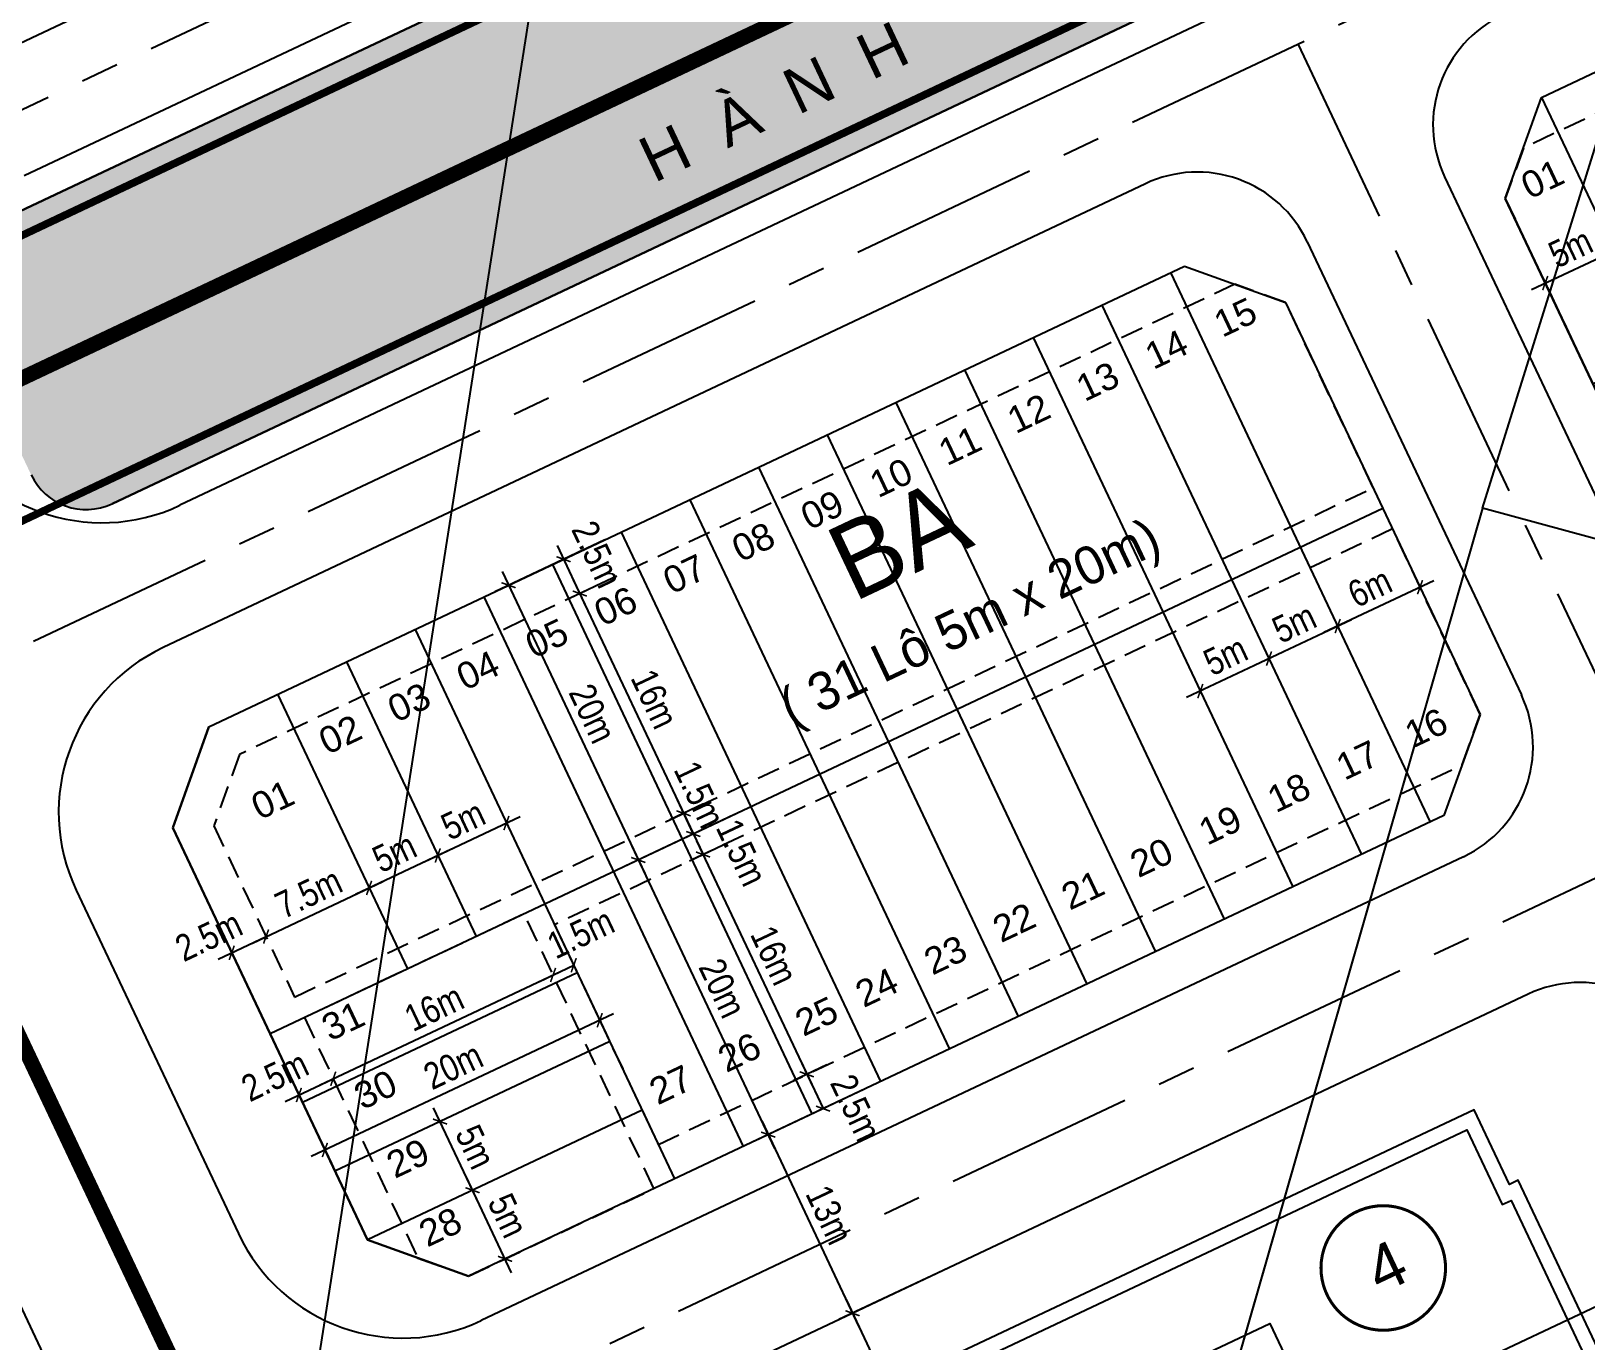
# Model space of a CAD drawing. Extents: x 597165 to 598689, y 1181586 to 1183364.
# Drawn here: x 597685.4 to 597787.7, y 1182688.1 to 1182774.3 of the extents above; entities that cross this region are included whole.
import ezdxf
from ezdxf.enums import TextEntityAlignment as Align

# ---------------------------------------------------------------- set-up
doc = ezdxf.new("R2010")
doc.units = 0
doc.header["$MEASUREMENT"] = 0
doc.linetypes.add('CENTER', pattern=[2, 1.25, -0.25, 0.25, -0.25])
doc.linetypes.add('DASHED', pattern=[0.75, 0.5, -0.25])
doc.layers.get('0').update_dxf_attribs({"linetype": 'CONTINUOUS'})
doc.layers.get('DEFPOINTS').update_dxf_attribs({"color": 8, "linetype": 'CONTINUOUS'})
for name, color, linetype in [('CGXD', 3, 'CONTINUOUS'), ('DIM-T', 7, 'CONTINUOUS'), ('DTEXT', 7, 'CONTINUOUS'), ('DTEXT-TENLO', 4, 'CONTINUOUS'), ('HA-CAY-XANH-KO', 3, 'CONTINUOUS'), ('NEN-HT', 8, 'CONTINUOUS'), ('NET-02', 2, 'CONTINUOUS'), ('NET-03', 3, 'CONTINUOUS'), ('NET-04', 4, 'CONTINUOUS'), ('NET-LENGOAI', 4, 'CONTINUOUS'), ('NET-LETRONG', 5, 'CONTINUOUS'), ('NET-LO-GIOI-DIEN-GIOI', 7, 'CENTER'), ('NET-PLO', 2, 'CONTINUOUS'), ('NET-RANH-DAT', 7, 'CONTINUOUS'), ('NET-TIM', 2, 'CENTER'), ('TEXT-SOLO', 7, 'CONTINUOUS')]:
    doc.layers.add(name, color=color, linetype=linetype)
doc.styles.add('AVO', font='VHELVEN.TTF')
doc.styles.add('VHEL-B', font='VHELVEB.TTF')
doc.styles.add('VHEL-C-R', font='VHELVCN.TTF')
doc.styles.add('VHEL-R', font='VHELVEN.TTF')
doc.styles.add('VTIMES-R', font='VAPTIMN.TTF')
doc.dimstyles.new('TL1000', dxfattribs={"dimscale": 0, "dimtxt": 2, "dimasz": 0.7, "dimexe": 1, "dimexo": 1, "dimgap": 0.5, "dimtad": 1, "dimdec": 1, "dimzin": 12, "dimtxsty": 'VHEL-C-R', "dimblk1": 'ARCHTICK', "dimblk2": 'ARCHTICK', "dimsah": 1, "dimcen": -0.09, "dimdle": 1, "dimclrd": 256, "dimclre": 256, "dimclrt": 256, "dimazin": 3, "dimtfac": 0.005, "dimtdec": 1, "dimtix": 1, "dimtmove": 0, "dimatfit": 3, "dimtolj": 1, "dimtzin": 0})

# ---------------------------------------------------------------- blocks, each defined once
blk = doc.blocks.new('_ARCHTICK')
at = {"color": 0, "linetype": 'BYBLOCK', "const_width": 0.15}
blk.add_lwpolyline([(-0.5, -0.5), (0.5, 0.5)], dxfattribs=at)
blk = doc.blocks.new('*D1502')
at = {"linetype": 'BYBLOCK'}
blk.add_line((597697.7, 1182713.22), (597700.86, 1182714.71), dxfattribs=at)
at = {"layer": 'DEFPOINTS', "color": 0, "linetype": 'BYBLOCK'}
for p in [(597700.86, 1182714.71), (597700.86, 1182714.71), (597698.6, 1182713.64)]:
    blk.add_point(p, dxfattribs=at)
at = {"linetype": 'BYBLOCK', "xscale": 0.7, "yscale": 0.7, "zscale": 0.7}
for p, rotation in [((597700.86, 1182714.71), 25.28251725503589), ((597698.6, 1182713.64), 205.2825172550359)]:
    blk.add_blockref('_ARCHTICK', p, dxfattribs=dict(at, rotation=rotation))
at = {"linetype": 'BYBLOCK', "insert": (597697.09, 1182714.74), "char_height": 1.75, "attachment_point": 5, "rotation": 25.2825, "style": 'VHEL-C-R'}
blk.add_mtext('\\A1;2.5m', dxfattribs=at)
blk = doc.blocks.new('*D1501')
at = {"linetype": 'BYBLOCK'}
blk.add_line((597699.96, 1182714.28), (597708.55, 1182718.34), dxfattribs=at)
at = {"layer": 'DEFPOINTS', "color": 0, "linetype": 'BYBLOCK'}
for p in [(597707.64, 1182717.91), (597707.64, 1182717.91), (597700.86, 1182714.71)]:
    blk.add_point(p, dxfattribs=at)
at = {"linetype": 'BYBLOCK', "xscale": 0.7, "yscale": 0.7, "zscale": 0.7}
for p, rotation in [((597707.64, 1182717.91), 25.28251725503591), ((597700.86, 1182714.71), 205.2825172550359)]:
    blk.add_blockref('_ARCHTICK', p, dxfattribs=dict(at, rotation=rotation))
at = {"linetype": 'BYBLOCK', "insert": (597703.66, 1182717.57), "char_height": 1.75, "attachment_point": 5, "rotation": 25.2825, "style": 'VHEL-C-R'}
blk.add_mtext('\\A1;7.5m', dxfattribs=at)
blk = doc.blocks.new('*D1500')
at = {"linetype": 'BYBLOCK'}
blk.add_line((597706.74, 1182717.49), (597713.07, 1182720.48), dxfattribs=at)
at = {"layer": 'DEFPOINTS', "color": 0, "linetype": 'BYBLOCK'}
for p in [(597712.16, 1182720.05), (597712.16, 1182720.05), (597707.64, 1182717.91)]:
    blk.add_point(p, dxfattribs=at)
at = {"linetype": 'BYBLOCK', "xscale": 0.7, "yscale": 0.7, "zscale": 0.7}
for p, rotation in [((597712.16, 1182720.05), 25.28251725503591), ((597707.64, 1182717.91), 205.2825172550359)]:
    blk.add_blockref('_ARCHTICK', p, dxfattribs=dict(at, rotation=rotation))
at = {"linetype": 'BYBLOCK', "insert": (597709.31, 1182720.24), "char_height": 1.75, "attachment_point": 5, "rotation": 25.2825, "style": 'VHEL-C-R'}
blk.add_mtext('\\A1;5m', dxfattribs=at)
blk = doc.blocks.new('*D1499')
at = {"linetype": 'BYBLOCK'}
blk.add_line((597711.26, 1182719.62), (597717.59, 1182722.61), dxfattribs=at)
at = {"layer": 'DEFPOINTS', "color": 0, "linetype": 'BYBLOCK'}
for p in [(597716.68, 1182722.18), (597716.68, 1182722.18), (597712.16, 1182720.05)]:
    blk.add_point(p, dxfattribs=at)
at = {"linetype": 'BYBLOCK', "xscale": 0.7, "yscale": 0.7, "zscale": 0.7}
for p, rotation in [((597716.68, 1182722.18), 25.28251725503591), ((597712.16, 1182720.05), 205.2825172550359)]:
    blk.add_blockref('_ARCHTICK', p, dxfattribs=dict(at, rotation=rotation))
at = {"linetype": 'BYBLOCK', "insert": (597713.83, 1182722.38), "char_height": 1.75, "attachment_point": 5, "rotation": 25.2825, "style": 'VHEL-C-R'}
blk.add_mtext('\\A1;5m', dxfattribs=at)
blk = doc.blocks.new('*D1498')
at = {"linetype": 'BYBLOCK'}
blk.add_line((597717.01, 1182692.58), (597714.02, 1182698.91), dxfattribs=at)
at = {"layer": 'DEFPOINTS', "color": 0, "linetype": 'BYBLOCK'}
for p in [(597714.45, 1182698.01), (597714.45, 1182698.01), (597716.59, 1182693.49)]:
    blk.add_point(p, dxfattribs=at)
at = {"linetype": 'BYBLOCK', "xscale": 0.7, "yscale": 0.7, "zscale": 0.7}
for p, rotation in [((597714.45, 1182698.01), 115.2825172540977), ((597716.59, 1182693.49), 295.2825172540977)]:
    blk.add_blockref('_ARCHTICK', p, dxfattribs=dict(at, rotation=rotation))
at = {"linetype": 'BYBLOCK', "insert": (597716.78, 1182696.34), "char_height": 1.75, "attachment_point": 5, "rotation": 295.2825, "style": 'VHEL-C-R'}
blk.add_mtext('\\A1;5m', dxfattribs=at)
blk = doc.blocks.new('*D1497')
at = {"linetype": 'BYBLOCK'}
blk.add_line((597714.88, 1182697.1), (597711.89, 1182703.43), dxfattribs=at)
at = {"layer": 'DEFPOINTS', "color": 0, "linetype": 'BYBLOCK'}
for p in [(597712.31, 1182702.53), (597712.31, 1182702.53), (597714.45, 1182698.01)]:
    blk.add_point(p, dxfattribs=at)
at = {"linetype": 'BYBLOCK', "xscale": 0.7, "yscale": 0.7, "zscale": 0.7}
for p, rotation in [((597712.31, 1182702.53), 115.2825172540977), ((597714.45, 1182698.01), 295.2825172540977)]:
    blk.add_blockref('_ARCHTICK', p, dxfattribs=dict(at, rotation=rotation))
at = {"linetype": 'BYBLOCK', "insert": (597714.64, 1182700.86), "char_height": 1.75, "attachment_point": 5, "rotation": 295.2825, "style": 'VHEL-C-R'}
blk.add_mtext('\\A1;5m', dxfattribs=at)
blk = doc.blocks.new('*D1496')
at = {"linetype": 'BYBLOCK'}
blk.add_line((597777.72, 1182738.13), (597770.48, 1182734.72), dxfattribs=at)
at = {"layer": 'DEFPOINTS', "color": 0, "linetype": 'BYBLOCK'}
for p in [(597776.81, 1182737.71), (597771.39, 1182735.15), (597771.39, 1182735.15)]:
    blk.add_point(p, dxfattribs=at)
at = {"linetype": 'BYBLOCK', "xscale": 0.7, "yscale": 0.7, "zscale": 0.7}
for p, rotation in [((597776.81, 1182737.71), 25.28251725429404), ((597771.39, 1182735.15), 205.2825172542941)]:
    blk.add_blockref('_ARCHTICK', p, dxfattribs=dict(at, rotation=rotation))
at = {"linetype": 'BYBLOCK', "insert": (597773.51, 1182737.69), "char_height": 1.75, "attachment_point": 5, "rotation": 25.2825, "style": 'VHEL-C-R'}
blk.add_mtext('\\A1;6m', dxfattribs=at)
blk = doc.blocks.new('*D1495')
at = {"linetype": 'BYBLOCK'}
blk.add_line((597772.29, 1182735.57), (597765.96, 1182732.58), dxfattribs=at)
at = {"layer": 'DEFPOINTS', "color": 0, "linetype": 'BYBLOCK'}
for p in [(597771.39, 1182735.15), (597766.87, 1182733.01), (597766.87, 1182733.01)]:
    blk.add_point(p, dxfattribs=at)
at = {"linetype": 'BYBLOCK', "xscale": 0.7, "yscale": 0.7, "zscale": 0.7}
for p, rotation in [((597771.39, 1182735.15), 25.28251725429404), ((597766.87, 1182733.01), 205.282517254294)]:
    blk.add_blockref('_ARCHTICK', p, dxfattribs=dict(at, rotation=rotation))
at = {"linetype": 'BYBLOCK', "insert": (597768.53, 1182735.34), "char_height": 1.75, "attachment_point": 5, "rotation": 25.2825, "style": 'VHEL-C-R'}
blk.add_mtext('\\A1;5m', dxfattribs=at)
blk = doc.blocks.new('*D1494')
at = {"linetype": 'BYBLOCK'}
blk.add_line((597767.77, 1182733.44), (597761.44, 1182730.45), dxfattribs=at)
at = {"layer": 'DEFPOINTS', "color": 0, "linetype": 'BYBLOCK'}
for p in [(597766.87, 1182733.01), (597762.35, 1182730.87), (597762.35, 1182730.87)]:
    blk.add_point(p, dxfattribs=at)
at = {"linetype": 'BYBLOCK', "xscale": 0.7, "yscale": 0.7, "zscale": 0.7}
for p, rotation in [((597766.87, 1182733.01), 25.28251725429404), ((597762.35, 1182730.87), 205.282517254294)]:
    blk.add_blockref('_ARCHTICK', p, dxfattribs=dict(at, rotation=rotation))
at = {"linetype": 'BYBLOCK', "insert": (597764.01, 1182733.2), "char_height": 1.75, "attachment_point": 5, "rotation": 25.2825, "style": 'VHEL-C-R'}
blk.add_mtext('\\A1;5m', dxfattribs=at)
blk = doc.blocks.new('*D1201')
at = {"linetype": 'BYBLOCK'}
blk.add_line((597702.12, 1182703.85), (597705.28, 1182705.35), dxfattribs=at)
at = {"layer": 'DEFPOINTS', "color": 0, "linetype": 'BYBLOCK'}
for p in [(597705.28, 1182705.35), (597705.28, 1182705.35), (597703.02, 1182704.28)]:
    blk.add_point(p, dxfattribs=at)
at = {"linetype": 'BYBLOCK', "xscale": 0.7, "yscale": 0.7, "zscale": 0.7}
for p, rotation in [((597705.28, 1182705.35), 25.28251725503589), ((597703.02, 1182704.28), 205.2825172550359)]:
    blk.add_blockref('_ARCHTICK', p, dxfattribs=dict(at, rotation=rotation))
at = {"linetype": 'BYBLOCK', "insert": (597701.44, 1182705.52), "char_height": 1.75, "attachment_point": 5, "rotation": 25.2825, "style": 'VHEL-C-R'}
blk.add_mtext('\\A1;2.5m', dxfattribs=at)
blk = doc.blocks.new('*D1200')
at = {"linetype": 'BYBLOCK'}
blk.add_line((597704.38, 1182704.92), (597720.65, 1182712.61), dxfattribs=at)
at = {"layer": 'DEFPOINTS', "color": 0, "linetype": 'BYBLOCK'}
for p in [(597719.75, 1182712.18), (597719.75, 1182712.18), (597705.28, 1182705.35)]:
    blk.add_point(p, dxfattribs=at)
at = {"linetype": 'BYBLOCK', "xscale": 0.7, "yscale": 0.7, "zscale": 0.7}
for p, rotation in [((597719.75, 1182712.18), 25.28251725456853), ((597705.28, 1182705.35), 205.2825172545685)]:
    blk.add_blockref('_ARCHTICK', p, dxfattribs=dict(at, rotation=rotation))
at = {"linetype": 'BYBLOCK', "insert": (597711.92, 1182710.02), "char_height": 1.75, "attachment_point": 5, "rotation": 25.2825, "style": 'VHEL-C-R'}
blk.add_mtext('\\A1;16m', dxfattribs=at)
blk = doc.blocks.new('*D1199')
at = {"linetype": 'BYBLOCK'}
blk.add_line((597718.85, 1182711.75), (597721.11, 1182712.82), dxfattribs=at)
at = {"layer": 'DEFPOINTS', "color": 0, "linetype": 'BYBLOCK'}
for p in [(597721.11, 1182712.82), (597721.11, 1182712.82), (597719.75, 1182712.18)]:
    blk.add_point(p, dxfattribs=at)
at = {"linetype": 'BYBLOCK', "xscale": 0.7, "yscale": 0.7, "zscale": 0.7}
for p, rotation in [((597719.75, 1182712.18), 205.2825172448281), ((597721.11, 1182712.82), 25.2825172448281)]:
    blk.add_blockref('_ARCHTICK', p, dxfattribs=dict(at, rotation=rotation))
at = {"linetype": 'BYBLOCK', "insert": (597721.57, 1182714.92), "char_height": 1.75, "attachment_point": 5, "rotation": 25.2825, "style": 'VHEL-C-R'}
blk.add_mtext('\\A1;1.5m', dxfattribs=at)
blk = doc.blocks.new('*D1191')
at = {"linetype": 'BYBLOCK'}
for p, q in [((597784.15, 1182757.3), (597790.48, 1182760.29)), ((597789.82, 1182759.35), (597790, 1182758.96)), ((597785.19, 1182757.43), (597785.48, 1182756.82))]:
    blk.add_line(p, q, dxfattribs=at)
at = {"layer": 'DEFPOINTS', "color": 0, "linetype": 'BYBLOCK'}
for p in [(597789.39, 1182760.26), (597789.57, 1182759.86), (597784.77, 1182758.33)]:
    blk.add_point(p, dxfattribs=at)
at = {"linetype": 'BYBLOCK', "xscale": 0.7, "yscale": 0.7, "zscale": 0.7}
for p, rotation in [((597789.57, 1182759.86), 25.28251725402994), ((597785.05, 1182757.73), 205.2825172540299)]:
    blk.add_blockref('_ARCHTICK', p, dxfattribs=dict(at, rotation=rotation))
at = {"linetype": 'BYBLOCK', "insert": (597786.72, 1182760.05), "char_height": 1.75, "attachment_point": 5, "rotation": 25.2825, "style": 'VHEL-C-R'}
blk.add_mtext('\\A1;5m', dxfattribs=at)
blk = doc.blocks.new('*D1136')
at = {"linetype": 'BYBLOCK'}
for p, q in [((597730.3, 1182722.08), (597728.08, 1182721.03)), ((597728.55, 1182722.37), (597729.62, 1182720.11)), ((597730.94, 1182720.73), (597728.72, 1182719.68))]:
    blk.add_line(p, q, dxfattribs=at)
at = {"layer": 'DEFPOINTS', "color": 0, "linetype": 'BYBLOCK'}
for p in [(597731.2, 1182722.51), (597731.84, 1182721.15), (597729.62, 1182720.11)]:
    blk.add_point(p, dxfattribs=at)
at = {"linetype": 'BYBLOCK', "xscale": 0.7, "yscale": 0.7, "zscale": 0.7}
for p, rotation in [((597728.98, 1182721.46), 115.2825175136718), ((597729.62, 1182720.11), 295.2825175136718)]:
    blk.add_blockref('_ARCHTICK', p, dxfattribs=dict(at, rotation=rotation))
at = {"linetype": 'BYBLOCK', "insert": (597732.16, 1182720.24), "char_height": 1.75, "attachment_point": 5, "rotation": 295.2825, "style": 'VHEL-C-R'}
blk.add_mtext('\\A1;1.5m', dxfattribs=at)
blk = doc.blocks.new('*D1135')
at = {"linetype": 'BYBLOCK'}
for p, q in [((597729.19, 1182721.01), (597736.88, 1182704.73)), ((597730.94, 1182720.73), (597728.72, 1182719.68)), ((597737.77, 1182706.26), (597735.55, 1182705.21))]:
    blk.add_line(p, q, dxfattribs=at)
at = {"layer": 'DEFPOINTS', "color": 0, "linetype": 'BYBLOCK'}
for p in [(597731.84, 1182721.15), (597738.68, 1182706.69), (597736.45, 1182705.64)]:
    blk.add_point(p, dxfattribs=at)
at = {"linetype": 'BYBLOCK', "xscale": 0.7, "yscale": 0.7, "zscale": 0.7}
for p, rotation in [((597729.62, 1182720.11), 115.2825175136718), ((597736.45, 1182705.64), 295.2825175136718)]:
    blk.add_blockref('_ARCHTICK', p, dxfattribs=dict(at, rotation=rotation))
at = {"linetype": 'BYBLOCK', "insert": (597734.3, 1182713.47), "char_height": 1.75, "attachment_point": 5, "rotation": 295.2825, "style": 'VHEL-C-R'}
blk.add_mtext('\\A1;16m', dxfattribs=at)
blk = doc.blocks.new('*D1134')
at = {"linetype": 'BYBLOCK'}
for p, q in [((597736.03, 1182706.54), (597737.52, 1182703.38)), ((597737.77, 1182706.26), (597735.55, 1182705.21)), ((597738.84, 1182704), (597736.62, 1182702.95))]:
    blk.add_line(p, q, dxfattribs=at)
at = {"layer": 'DEFPOINTS', "color": 0, "linetype": 'BYBLOCK'}
for p in [(597738.68, 1182706.69), (597739.74, 1182704.43), (597737.52, 1182703.38)]:
    blk.add_point(p, dxfattribs=at)
at = {"linetype": 'BYBLOCK', "xscale": 0.7, "yscale": 0.7, "zscale": 0.7}
for p, rotation in [((597736.45, 1182705.64), 115.2825175136718), ((597737.52, 1182703.38), 295.2825175136718)]:
    blk.add_blockref('_ARCHTICK', p, dxfattribs=dict(at, rotation=rotation))
at = {"linetype": 'BYBLOCK', "insert": (597739.68, 1182703.43), "char_height": 1.75, "attachment_point": 5, "rotation": 295.2825, "style": 'VHEL-C-R'}
blk.add_mtext('\\A1;2.5m', dxfattribs=at)
blk = doc.blocks.new('*D1133')
at = {"linetype": 'BYBLOCK'}
for p, q in [((597729.66, 1182723.44), (597727.44, 1182722.39)), ((597727.91, 1182723.72), (597728.98, 1182721.46)), ((597730.3, 1182722.08), (597728.08, 1182721.03))]:
    blk.add_line(p, q, dxfattribs=at)
at = {"layer": 'DEFPOINTS', "color": 0, "linetype": 'BYBLOCK'}
for p in [(597730.56, 1182723.87), (597731.2, 1182722.51), (597728.98, 1182721.46)]:
    blk.add_point(p, dxfattribs=at)
at = {"linetype": 'BYBLOCK', "xscale": 0.7, "yscale": 0.7, "zscale": 0.7}
for p, rotation in [((597728.34, 1182722.82), 115.2825175136718), ((597728.98, 1182721.46), 295.2825175136718)]:
    blk.add_blockref('_ARCHTICK', p, dxfattribs=dict(at, rotation=rotation))
at = {"linetype": 'BYBLOCK', "insert": (597729.39, 1182724.06), "char_height": 1.75, "attachment_point": 5, "rotation": 295.2825, "style": 'VHEL-C-R'}
blk.add_mtext('\\A1;1.5m', dxfattribs=at)
blk = doc.blocks.new('*D1132')
at = {"linetype": 'BYBLOCK'}
for p, q in [((597721.08, 1182738.19), (597728.77, 1182721.91)), ((597722.83, 1182737.91), (597720.6, 1182736.86)), ((597729.66, 1182723.44), (597727.44, 1182722.39))]:
    blk.add_line(p, q, dxfattribs=at)
at = {"layer": 'DEFPOINTS', "color": 0, "linetype": 'BYBLOCK'}
for p in [(597723.73, 1182738.33), (597730.56, 1182723.87), (597728.34, 1182722.82)]:
    blk.add_point(p, dxfattribs=at)
at = {"linetype": 'BYBLOCK', "xscale": 0.7, "yscale": 0.7, "zscale": 0.7}
for p, rotation in [((597721.51, 1182737.29), 115.2825175136718), ((597728.34, 1182722.82), 295.2825175136718)]:
    blk.add_blockref('_ARCHTICK', p, dxfattribs=dict(at, rotation=rotation))
at = {"linetype": 'BYBLOCK', "insert": (597726.43, 1182730.35), "char_height": 1.75, "attachment_point": 5, "rotation": 295.2825, "style": 'VHEL-C-R'}
blk.add_mtext('\\A1;16m', dxfattribs=at)
blk = doc.blocks.new('*D1131')
at = {"linetype": 'BYBLOCK'}
for p, q in [((597720.01, 1182740.45), (597721.93, 1182736.38)), ((597721.76, 1182740.17), (597719.54, 1182739.12)), ((597722.83, 1182737.91), (597720.6, 1182736.86))]:
    blk.add_line(p, q, dxfattribs=at)
at = {"layer": 'DEFPOINTS', "color": 0, "linetype": 'BYBLOCK'}
for p in [(597722.66, 1182740.6), (597723.73, 1182738.33), (597721.51, 1182737.29)]:
    blk.add_point(p, dxfattribs=at)
at = {"linetype": 'BYBLOCK', "xscale": 0.7, "yscale": 0.7, "zscale": 0.7}
for p, rotation in [((597720.44, 1182739.55), 115.2825175136718), ((597721.51, 1182737.29), 295.2825175136718)]:
    blk.add_blockref('_ARCHTICK', p, dxfattribs=dict(at, rotation=rotation))
at = {"linetype": 'BYBLOCK', "insert": (597722.65, 1182739.87), "char_height": 1.75, "attachment_point": 5, "rotation": 295.2825, "style": 'VHEL-C-R'}
blk.add_mtext('\\A1;2.5m', dxfattribs=at)
blk = doc.blocks.new('*D1130')
at = {"linetype": 'BYBLOCK'}
for p, q in [((597723.15, 1182740.83), (597715.92, 1182737.41)), ((597716.4, 1182738.74), (597725.79, 1182718.85)), ((597731.69, 1182722.74), (597724.46, 1182719.33))]:
    blk.add_line(p, q, dxfattribs=at)
at = {"layer": 'DEFPOINTS', "color": 0, "linetype": 'BYBLOCK'}
for p in [(597724.06, 1182741.25), (597732.6, 1182723.17), (597725.36, 1182719.75)]:
    blk.add_point(p, dxfattribs=at)
at = {"linetype": 'BYBLOCK', "xscale": 0.7, "yscale": 0.7, "zscale": 0.7}
for p, rotation in [((597716.82, 1182737.84), 115.2825173080459), ((597725.36, 1182719.75), 295.2825173080458)]:
    blk.add_blockref('_ARCHTICK', p, dxfattribs=dict(at, rotation=rotation))
at = {"linetype": 'BYBLOCK', "insert": (597722.35, 1182729.39), "char_height": 1.75, "attachment_point": 5, "rotation": 295.2825, "style": 'VHEL-C-R'}
blk.add_mtext('\\A1;20m', dxfattribs=at)
blk = doc.blocks.new('*D1129')
at = {"linetype": 'BYBLOCK'}
for p, q in [((597731.69, 1182722.74), (597724.46, 1182719.33)), ((597724.94, 1182720.66), (597734.33, 1182700.76)), ((597740.24, 1182704.66), (597733, 1182701.24))]:
    blk.add_line(p, q, dxfattribs=at)
at = {"layer": 'DEFPOINTS', "color": 0, "linetype": 'BYBLOCK'}
for p in [(597732.6, 1182723.17), (597741.14, 1182705.09), (597733.91, 1182701.67)]:
    blk.add_point(p, dxfattribs=at)
at = {"linetype": 'BYBLOCK', "xscale": 0.7, "yscale": 0.7, "zscale": 0.7}
for p, rotation in [((597725.36, 1182719.75), 115.2825173080459), ((597733.91, 1182701.67), 295.2825173080458)]:
    blk.add_blockref('_ARCHTICK', p, dxfattribs=dict(at, rotation=rotation))
at = {"linetype": 'BYBLOCK', "insert": (597730.9, 1182711.31), "char_height": 1.75, "attachment_point": 5, "rotation": 295.2825, "style": 'VHEL-C-R'}
blk.add_mtext('\\A1;20m', dxfattribs=at)
blk = doc.blocks.new('*D1128')
at = {"linetype": 'BYBLOCK'}
for p, q in [((597740.24, 1182704.66), (597733, 1182701.24)), ((597733.48, 1182702.57), (597739.88, 1182689.01)), ((597745.79, 1182692.9), (597738.55, 1182689.49))]:
    blk.add_line(p, q, dxfattribs=at)
at = {"layer": 'DEFPOINTS', "color": 0, "linetype": 'BYBLOCK'}
for p in [(597741.14, 1182705.09), (597746.69, 1182693.33), (597739.46, 1182689.91)]:
    blk.add_point(p, dxfattribs=at)
at = {"linetype": 'BYBLOCK', "xscale": 0.7, "yscale": 0.7, "zscale": 0.7}
for p, rotation in [((597733.91, 1182701.67), 115.2825172642274), ((597739.46, 1182689.91), 295.2825172642274)]:
    blk.add_blockref('_ARCHTICK', p, dxfattribs=dict(at, rotation=rotation))
at = {"linetype": 'BYBLOCK', "insert": (597737.94, 1182696.39), "char_height": 1.75, "attachment_point": 5, "rotation": 295.2825, "style": 'VHEL-C-R'}
blk.add_mtext('\\A1;13m', dxfattribs=at)
blk = doc.blocks.new('*D1127')
at = {"linetype": 'BYBLOCK'}
for p, q in [((597745.79, 1182692.9), (597738.55, 1182689.49)), ((597739.03, 1182690.82), (597756.11, 1182654.65)), ((597762.02, 1182658.54), (597754.78, 1182655.13))]:
    blk.add_line(p, q, dxfattribs=at)
at = {"layer": 'DEFPOINTS', "color": 0, "linetype": 'BYBLOCK'}
for p in [(597746.69, 1182693.33), (597762.92, 1182658.97), (597755.69, 1182655.55)]:
    blk.add_point(p, dxfattribs=at)
at = {"linetype": 'BYBLOCK', "xscale": 0.7, "yscale": 0.7, "zscale": 0.7}
for p, rotation in [((597739.46, 1182689.91), 115.282517264157), ((597755.69, 1182655.55), 295.282517264157)]:
    blk.add_blockref('_ARCHTICK', p, dxfattribs=dict(at, rotation=rotation))
at = {"linetype": 'BYBLOCK', "insert": (597745.73, 1182673.02), "char_height": 1.75, "attachment_point": 5, "rotation": 295.2825, "style": 'VHEL-C-R'}
blk.add_mtext('\\A1;38m', dxfattribs=at)
blk = doc.blocks.new('*D1126')
at = {"linetype": 'BYBLOCK'}
for p, q in [((597796.94, 1182702.13), (597800.35, 1182694.9)), ((597800.83, 1182696.23), (597716.29, 1182656.3)), ((597714.2, 1182663.05), (597717.62, 1182655.82))]:
    blk.add_line(p, q, dxfattribs=at)
at = {"layer": 'DEFPOINTS', "color": 0, "linetype": 'BYBLOCK'}
for p in [(597796.51, 1182703.04), (597713.77, 1182663.96), (597717.19, 1182656.72)]:
    blk.add_point(p, dxfattribs=at)
at = {"linetype": 'BYBLOCK', "xscale": 0.7, "yscale": 0.7, "zscale": 0.7}
for p, rotation in [((597799.92, 1182695.8), 25.28251725582393), ((597717.19, 1182656.72), 205.2825172558239)]:
    blk.add_blockref('_ARCHTICK', p, dxfattribs=dict(at, rotation=rotation))
at = {"linetype": 'BYBLOCK', "insert": (597757.96, 1182677.52), "char_height": 1.75, "attachment_point": 5, "rotation": 25.2825, "style": 'VHEL-C-R'}
blk.add_mtext('\\A1;91.5m', dxfattribs=at)
blk = doc.blocks.new('*D1095')
at = {"linetype": 'BYBLOCK'}
for p, q in [((597719.83, 1182715.53), (597723.24, 1182708.3)), ((597723.72, 1182709.63), (597703.83, 1182700.24)), ((597701.74, 1182706.99), (597705.16, 1182699.76))]:
    blk.add_line(p, q, dxfattribs=at)
at = {"layer": 'DEFPOINTS', "color": 0, "linetype": 'BYBLOCK'}
for p in [(597719.4, 1182716.44), (597701.31, 1182707.9), (597704.73, 1182700.66)]:
    blk.add_point(p, dxfattribs=at)
at = {"linetype": 'BYBLOCK', "xscale": 0.7, "yscale": 0.7, "zscale": 0.7}
for p, rotation in [((597722.82, 1182709.2), 25.28251725034448), ((597704.73, 1182700.66), 205.2825172503445)]:
    blk.add_blockref('_ARCHTICK', p, dxfattribs=dict(at, rotation=rotation))
at = {"linetype": 'BYBLOCK', "insert": (597713.18, 1182706.19), "char_height": 1.75, "attachment_point": 5, "rotation": 25.2825, "style": 'VHEL-C-R'}
blk.add_mtext('\\A1;20m', dxfattribs=at)

msp = doc.modelspace()

# ---------------------------------------------------------------- hatches: boundary and pattern name
at = {"layer": 'HA-CAY-XANH-KO'}
h = msp.add_hatch(dxfattribs=at)
h.set_pattern_fill('AR-SAND', color=256, scale=2, angle=359.765823, style=0)
h.set_pattern_definition([(37.26582263, (0, 0), (-0.11023521, 3.854130278), [0, -3.04, 0, -3.4, 0, -3.25]), (7.26582263, (0, 0), (3.562592942, 5.629778284), [0, -1.64, 0, -2.74, 0, -1.05]), (327.26582263, (-2.46, 0.01), (6.228277961, -0.014137947), [0, -1, 0, -3.6, 0, -4.7]), (317.26582263, (-2.46, 0.01), (6.019377384, 1.73076346), [0, -0.5, 0, -2.36, 0, -2.7])])
edge = h.paths.add_edge_path()
edge.add_arc((597689.012, 1182746.8206), 4, 205.282517, 295.282517)
edge.add_line((597690.7203, 1182743.2037), (597884.2218, 1182834.5993))
edge.add_arc((597882.5135, 1182838.2161), 4, 295.282517, 385.282517)
edge.add_line((597886.1304, 1182839.9245), (597881.0054, 1182850.775))
edge.add_arc((597877.3885, 1182849.0667), 4, 25.282517, 115.282517)
edge.add_line((597875.6802, 1182852.6835), (597682.1786, 1182761.288))
edge.add_arc((597683.887, 1182757.6711), 4, 115.282517, 205.282517)
edge.add_line((597680.2701, 1182755.9628), (597682.8326, 1182750.5375))
edge.add_line((597682.8326, 1182750.5375), (597685.3951, 1182745.1123))

# ---------------------------------------------------------------- linework, layer by layer
at = {"layer": 'CGXD', "linetype": 'DASHED', "ltscale": 3}
for points in [[(597903.4772, 1182805.5393), (597898.1539, 1182816.8099), (597893.4471, 1182818.4968), (597783.6173, 1182766.6215), (597782.4245, 1182763.2933), (597788.1901, 1182751.0864)], [(597773.7227, 1182744.2531), (597767.9571, 1182756.46), (597764.6288, 1182757.6528), (597699.1055, 1182726.7045), (597697.4186, 1182721.9977), (597702.742, 1182710.7271)], [(597779.5767, 1182726.0053), (597780.7695, 1182729.3336), (597775.0039, 1182741.5404), (597719.8469, 1182715.4884), (597726.6803, 1182701.021)], [(597717.85, 1182716.2041), (597703.3826, 1182709.3708), (597710.8565, 1182693.5471), (597714.1848, 1182692.3543), (597726.3916, 1182698.1199)]]:
    msp.add_lwpolyline(points, close=True, dxfattribs=at)
at = {"layer": 'DTEXT', "const_width": 0.2}
msp.add_lwpolyline([(597770.2917, 1182692.9073, 1), (597778.4916, 1182692.8738, 1)], format="xyb", close=True, dxfattribs=at)
at = {"layer": 'NEN-HT', "linetype": 'CONTINUOUS'}
for p, q in [((597700.25, 1182660.81), (597721.14, 1182794.07)), ((597780.93, 1182742.92), (597793.95, 1182784.69)), ((597780.93, 1182742.92), (597758.43, 1182664.64)), ((597780.93, 1182742.92), (597765.49, 1182689.19)), ((597879.02, 1182716.05), (597780.93, 1182742.92)), ((597765.49, 1182689.19), (597758.43, 1182664.64))]:
    msp.add_line(p, q, dxfattribs=at)
at = {"layer": 'NET-02', "ltscale": 0.5}
msp.add_lwpolyline([(597747.851, 1182675.7021, 0.18716043), (597750.0416, 1182671.0641), (597754.7717, 1182661.0496), (597792.0252, 1182678.6454), (597789.7019, 1182683.5643), (597790.2806, 1182683.8377), (597783.2765, 1182698.6667), (597782.6978, 1182698.3934), (597780.3744, 1182703.3123), (597743.1209, 1182685.7166)], format="xyb", close=True, dxfattribs=at)
at = {"layer": 'NET-03'}
msp.add_lwpolyline([(597744.4522, 1182685.2394), (597779.8973, 1182701.981), (597782.2206, 1182697.0621), (597782.7993, 1182697.3354), (597788.9493, 1182684.3148), (597788.3706, 1182684.0414), (597790.6939, 1182679.1225), (597755.2488, 1182662.3809), (597751.1488, 1182671.0614), (597751.4497, 1182671.2035, -0.26736897), (597748.8531, 1182676.7011), (597748.5521, 1182676.559)], format="xyb", close=True, dxfattribs=at)
msp.add_lwpolyline([(597749.5693, 1182681.0318), (597766.9302, 1182689.2318), (597772.6104, 1182677.2058), (597755.2495, 1182669.0058)], close=True, dxfattribs=at)
msp.add_lwpolyline([(597749.5693, 1182681.0318), (597766.9302, 1182689.2318), (597772.6104, 1182677.2058), (597755.2495, 1182669.0058)], close=True, dxfattribs=at)
at = {"layer": 'NET-04'}
msp.add_lwpolyline([(597755.2495, 1182669.0058), (597749.5693, 1182681.0318), (597766.9302, 1182689.2318), (597772.6104, 1182677.2058)], close=True, dxfattribs=at)
at = {"layer": 'NET-LENGOAI', "ltscale": 20}
for p, q in [((597684.9413, 1182764.8048), (597874.826, 1182854.492)), ((597885.076, 1182832.7909), (597695.1913, 1182743.1036)), ((597677.0036, 1182769.903), (597785.9613, 1182821.3664)), ((597758.7381, 1182764.2709), (597694.0869, 1182733.7345)), ((597778.4306, 1182764.7247), (597792.5243, 1182734.8856)), ((597769.3885, 1182760.4538), (597783.4822, 1182730.6148)), ((597779.6651, 1182719.9645), (597715.0139, 1182689.4281)), ((597688.3613, 1182717.759), (597699.0384, 1182695.1537)), ((597674.7981, 1182711.3528), (597731.173, 1182591.9967)), ((597783.936, 1182710.9223), (597719.2847, 1182680.386))]:
    msp.add_line(p, q, dxfattribs=at)
for centre, radius, start, end in [((597785.6643, 1182768.1413), 8, 115.282517, 205.282517), ((597762.1548, 1182757.0372), 8, 25.282517, 115.282517), ((597690.0663, 1182753.9542), 12, 205.282517, 295.282517), ((597699.2119, 1182722.884), 12, 115.282517, 205.282517), ((597776.2485, 1182727.1982), 8, 295.282517, 25.282517), ((597787.3526, 1182703.6886), 8, 25.282517, 115.282517), ((597709.8889, 1182700.2786), 12, 205.282517, 295.282517)]:
    msp.add_arc(centre, radius, start, end, dxfattribs=at)
at = {"layer": 'NET-LETRONG'}
for p, q in [((597682.1786, 1182761.288), (597875.6802, 1182852.6835)), ((597875.6802, 1182852.6835), (597682.1786, 1182761.288)), ((597884.2218, 1182834.5993), (597690.7203, 1182743.2037)), ((597690.7203, 1182743.2037), (597884.2218, 1182834.5993)), ((597784.8101, 1182769.9497), (597893.3157, 1182821.1996)), ((597782.4245, 1182763.2933), (597784.8101, 1182769.9497)), ((597782.4245, 1182763.2933), (597795.2369, 1182736.1669)), ((597795.2369, 1182736.1669), (597782.4245, 1182763.2933)), ((597697.1015, 1182728.5228), (597761.3006, 1182758.8456)), ((597761.3006, 1182758.8456), (597767.9571, 1182756.46)), ((597767.9571, 1182756.46), (597780.7695, 1182729.3336)), ((597780.7695, 1182729.3336), (597778.3839, 1182722.6771)), ((597697.1015, 1182728.5228), (597694.7158, 1182721.8663)), ((597694.7158, 1182721.8663), (597697.1015, 1182728.5228)), ((597694.7158, 1182721.8663), (597707.5283, 1182694.7399)), ((597707.5283, 1182694.7399), (597694.7158, 1182721.8663)), ((597778.3839, 1182722.6771), (597714.1848, 1182692.3543)), ((597707.5283, 1182694.7399), (597714.1848, 1182692.3543)), ((597714.1848, 1182692.3543), (597707.5283, 1182694.7399))]:
    msp.add_line(p, q, dxfattribs=at)
msp.add_arc((597689.012, 1182746.8206), 4, 205.282517, 295.282517, dxfattribs=at)
at = {"layer": 'NET-LO-GIOI-DIEN-GIOI', "ltscale": 20, "const_width": 0.5}
for points in [[(598248.7143, 1183027.2178), (597268.9157, 1182564.4349)], [(598255.9747, 1183011.8462), (597276.1761, 1182549.0632)]]:
    msp.add_lwpolyline(points, dxfattribs=at)
at = {"layer": 'NET-PLO'}
for p, q in [((597784.8101, 1182769.9497), (597793.3518, 1182751.8655)), ((597760.3964, 1182758.4185), (597777.4797, 1182722.25)), ((597755.8753, 1182756.2831), (597772.9586, 1182720.1146)), ((597751.3543, 1182754.1477), (597768.4375, 1182717.9792)), ((597746.8332, 1182752.0123), (597763.9165, 1182715.8438)), ((597742.3121, 1182749.8769), (597759.3954, 1182713.7084)), ((597737.7911, 1182747.7415), (597754.8744, 1182711.573)), ((597733.27, 1182745.6061), (597750.3533, 1182709.4376)), ((597728.7489, 1182743.4707), (597745.8322, 1182707.3021)), ((597774.3633, 1182742.8968), (597701.1221, 1182708.3031)), ((597724.2279, 1182741.3353), (597741.3112, 1182705.1667)), ((597719.7068, 1182739.1998), (597736.7901, 1182703.0313)), ((597715.1858, 1182737.0644), (597732.269, 1182700.8959)), ((597710.6647, 1182734.929), (597727.748, 1182698.7605)), ((597706.1436, 1182732.7936), (597714.6853, 1182714.7094)), ((597701.6226, 1182730.6582), (597710.1642, 1182712.5739)), ((597721.3417, 1182712.3237), (597703.2575, 1182703.7821)), ((597723.4771, 1182707.8026), (597705.3929, 1182699.261)), ((597725.6126, 1182703.2816), (597707.5283, 1182694.7399))]:
    msp.add_line(p, q, dxfattribs=at)
at = {"layer": 'NET-RANH-DAT', "color": 1, "linetype": 'DASHED', "ltscale": 20, "const_width": 1, "flags": 128}
for points in [[(598126.1169, 1182959.9116), (597667.9131, 1182743.4907), (597347.4026, 1182592.1057)], [(597667.9131, 1182743.4907), (597951.0773, 1182143.9787)]]:
    msp.add_lwpolyline(points, dxfattribs=at)
at = {"layer": 'NET-RANH-DAT', "linetype": 'DASHED', "ltscale": 20, "const_width": 1, "flags": 128}
for points in [[(597667.9131, 1182743.4907), (597951.0816, 1182143.98)], [(597667.9131, 1182743.4907), (597951.0773, 1182143.9787)], [(597667.9131, 1182743.4907), (597951.0773, 1182143.9787)]]:
    msp.add_lwpolyline(points, dxfattribs=at)
at = {"layer": 'NET-TIM', "ltscale": 10}
for p, q in [((597295.449, 1182585.2617), (598110.7818, 1182970.3634)), ((598148.9609, 1182953.0064), (597309.1156, 1182556.3269)), ((597768.7846, 1182773.4398), (597838.826, 1182625.1489)), ((597674.7464, 1182729.0233), (597957.482, 1182130.4189)), ((597793.5553, 1182720.9955), (597699.5172, 1182676.5789))]:
    msp.add_line(p, q, dxfattribs=at)

# ---------------------------------------------------------------- texts
at = {"layer": 'DTEXT'}
for s, style, p in [('H  AØ  N  H           L  A  N  G               T  U  Y  EÁ  N         Ñ  I  EÄ  N       1  1  0   K V', 'VHEL-B', (597726.387, 1182764.2936)), ('4', 'VHEL-R', (597774.1681, 1182691.1481))]:
    msp.add_text(s, height=3, rotation=25.282517, dxfattribs=dict(at, style=style)).set_placement(p)
at = {"layer": 'DTEXT-TENLO', "style": 'VTIMES-R'}
for s, height, p in [('BA', 5, (597743.5566, 1182738.6037)), ('( 31 Loâ 5m x 20m)', 2.5, (597747.6944, 1182734.31))]:
    msp.add_text(s, height=height, rotation=25.282517, dxfattribs=at).set_placement(p, align=Align.CENTER)
at = {"layer": 'TEXT-SOLO', "color": 3, "style": 'AVO'}
for s, p in [('01', (597785.2365, 1182763.7973)), ('15', (597765.0215, 1182754.6956)), ('14', (597760.4899, 1182752.5827)), ('13', (597755.9583, 1182750.4698)), ('12', (597751.4267, 1182748.3569)), ('11', (597746.8951, 1182746.2439)), ('10', (597742.3635, 1182744.131)), ('09', (597737.8318, 1182742.0181)), ('08', (597733.3002, 1182739.9052)), ('07', (597728.7686, 1182737.7922)), ('06', (597724.237, 1182735.6793)), ('05', (597719.7054, 1182733.5664)), ('04', (597715.1738, 1182731.4535)), ('03', (597710.6421, 1182729.3405)), ('02', (597706.1105, 1182727.2276)), ('16', (597777.584, 1182727.6725)), ('17', (597773.0637, 1182725.5356)), ('18', (597768.5433, 1182723.3987)), ('01', (597701.6639, 1182722.9335)), ('19', (597764.023, 1182721.2617)), ('20', (597759.5026, 1182719.1248)), ('21', (597754.9823, 1182716.9879)), ('22', (597750.462, 1182714.851)), ('23', (597745.9416, 1182712.714)), ('24', (597741.4213, 1182710.5771)), ('25', (597737.4569, 1182708.6786)), ('31', (597706.2965, 1182708.3733)), ('26', (597732.3806, 1182706.3033)), ('30', (597708.4299, 1182703.8513)), ('27', (597727.8602, 1182704.1663)), ('29', (597710.5634, 1182699.3293)), ('28', (597712.6968, 1182694.8073))]:
    msp.add_text(s, height=1.75, rotation=25.282517, dxfattribs=at).set_placement(p, align=Align.CENTER)

# ---------------------------------------------------------------- dimensions: what is measured, and where the dimension line sits
at = {"layer": 'DIM-T', "color": 1}
for base, p1, p2, angle, picture, middle in [((597789.575, 1182759.8617), (597784.7667, 1182758.3344), (597789.3883, 1182760.2568), 205.282517, '*D1191', (597786.7192, 1182760.0541)), ((597766.8679, 1182733.0099), (597771.3889, 1182735.1453), (597766.8679, 1182733.0099), 25.282517, '*D1495', (597768.5332, 1182735.3377)), ((597762.3468, 1182730.8744), (597766.8679, 1182733.0099), (597762.3468, 1182730.8744), 25.282517, '*D1494', (597764.0121, 1182733.2023)), ((597716.6843, 1182722.1843), (597712.1633, 1182720.0489), (597716.6843, 1182722.1843), 205.282517, '*D1499', (597713.8286, 1182722.3768)), ((597712.1633, 1182720.0489), (597707.6422, 1182717.9135), (597712.1633, 1182720.0489), 205.282517, '*D1500', (597709.3075, 1182720.2413)), ((597736.4549, 1182705.6378), (597731.8438, 1182721.1548), (597738.6771, 1182706.6874), 115.282518, '*D1135', (597734.2984, 1182713.4667)), ((597707.6422, 1182717.9135), (597700.8606, 1182714.7104), (597707.6422, 1182717.9135), 205.282517, '*D1501', (597703.6562, 1182717.5721)), ((597712.3143, 1182702.5301), (597714.4497, 1182698.0091), (597712.3143, 1182702.5301), 295.282517, '*D1497', (597714.6422, 1182700.8648)), ((597714.4497, 1182698.0091), (597716.5851, 1182693.488), (597714.4497, 1182698.0091), 295.282517, '*D1498', (597716.7776, 1182696.3437))]:
    dim = msp.add_linear_dim(base=base, p1=p1, p2=p2, angle=angle, dimstyle='TL1000', override={"dimscale": 1, "dimtxt": 1.75, "dimdsep": 46, "dimpost": 'm'}, dxfattribs=at)
    dim.commit()
    dim.dimension.update_dxf_attribs({"geometry": picture, "text_midpoint": middle})
for base, p1, p2, angle, picture, middle, dimtype in [((597721.507, 1182737.2853), (597722.6615, 1182740.5954), (597723.7292, 1182738.3349), 115.282518, '*D1131', (597722.6465, 1182739.8702), 160), ((597728.3403, 1182722.8179), (597723.7292, 1182738.3349), (597730.5625, 1182723.8675), 115.282518, '*D1132', (597726.4321, 1182730.3512), 160), ((597728.9809, 1182721.4615), (597730.5625, 1182723.8675), (597731.2032, 1182722.5112), 115.282518, '*D1133', (597729.3899, 1182724.0648), 160), ((597729.6215, 1182720.1052), (597731.2032, 1182722.5112), (597731.8438, 1182721.1548), 115.282518, '*D1136', (597732.1624, 1182720.2359), 160), ((597700.8606, 1182714.7104), (597698.6001, 1182713.6426), (597700.8606, 1182714.7104), 25.282517, '*D1502', (597697.0853, 1182714.736), 161), ((597721.107, 1182712.8207), (597719.7507, 1182712.1801), (597721.107, 1182712.8207), 25.282517, '*D1199', (597721.567, 1182714.9246), 161), ((597705.2833, 1182705.3468), (597703.0227, 1182704.2791), (597705.2833, 1182705.3468), 25.282517, '*D1201', (597701.4426, 1182705.5163), 161), ((597737.5226, 1182703.3773), (597738.6771, 1182706.6874), (597739.7448, 1182704.4269), 115.282518, '*D1134', (597739.6764, 1182703.434), 160)]:
    dim = msp.add_linear_dim(base=base, p1=p1, p2=p2, angle=angle, dimstyle='TL1000', override={"dimscale": 1, "dimtxt": 1.75, "dimdsep": 46, "dimpost": 'm'}, dxfattribs=at)
    dim.commit()
    dim.dimension.update_dxf_attribs({"geometry": picture, "text_midpoint": middle, "dimtype": dimtype})
at = {"layer": 'DIM-T'}
for p1, p2, distance, picture, middle in [((597724.0561, 1182741.2541), (597732.5978, 1182723.1699), -8, '*D1130', (597722.3534, 1182729.3906)), ((597732.5978, 1182723.1699), (597741.1394, 1182705.0856), -8, '*D1129', (597730.8951, 1182711.3063)), ((597719.3989, 1182716.437), (597701.3147, 1182707.8953), 7.9987, '*D1095', (597713.1777, 1182706.1938)), ((597741.1394, 1182705.0856), (597746.6915, 1182693.3308), -8, '*D1128', (597737.9419, 1182696.3868)), ((597796.5082, 1182703.0363), (597713.7727, 1182663.9583), 8, '*D1126', (597757.9619, 1182677.5238))]:
    dim = msp.add_aligned_dim(p1=p1, p2=p2, distance=distance, dimstyle='TL1000', override={"dimscale": 1, "dimtxt": 1.75, "dimpost": 'm'}, dxfattribs=at)
    dim.commit()
    dim.dimension.update_dxf_attribs({"geometry": picture, "text_midpoint": middle})
at = {"layer": 'DIM-T', "color": 1}
for p1, p2, picture, middle in [((597776.8142, 1182737.7078), (597771.3889, 1182735.1453), '*D1496', (597773.5064, 1182737.6867)), ((597705.2833, 1182705.3468), (597719.7507, 1182712.1801), '*D1200', (597711.9217, 1182710.0236))]:
    dim = msp.add_aligned_dim(p1=p1, p2=p2, distance=0, dimstyle='TL1000', override={"dimscale": 1, "dimtxt": 1.75, "dimdsep": 46, "dimpost": 'm'}, dxfattribs=at)
    dim.commit()
    dim.dimension.update_dxf_attribs({"geometry": picture, "text_midpoint": middle})
at = {"layer": 'DIM-T'}
dim = msp.add_linear_dim(base=(597755.6869, 1182655.5541), p1=(597746.6915, 1182693.3308), p2=(597762.9206, 1182658.9708), angle=295.282517, dimstyle='TL1000', override={"dimscale": 1, "dimtxt": 1.75, "dimpost": 'm'}, dxfattribs=at)
dim.commit()
dim.dimension.update_dxf_attribs({"geometry": '*D1127', "text_midpoint": (597745.7269, 1182673.02), "dimtype": 161})

doc.saveas('drawing.dxf')
